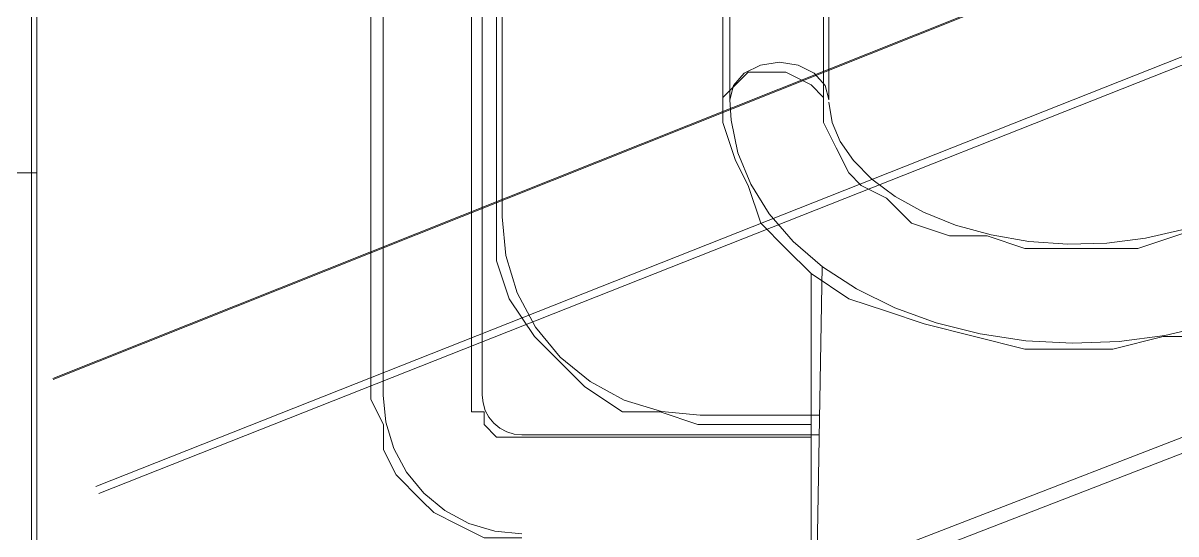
# Model space of a CAD drawing. Header units: millimetres. Extents: x 3 to 592, y 5 to 207.
# Drawn here: x 134.35 to 137.584, y 63.546 to 64.979 of the extents above; entities that cross this region are included whole.
import ezdxf

# ---------------------------------------------------------------- set-up
doc = ezdxf.new("R2010")
doc.units = ezdxf.units.MM

msp = doc.modelspace()

# ---------------------------------------------------------------- linework, layer by layer
at = {"color": 7, "lineweight": 0}
for points in [[(134.373056, 62.5475), (134.373056, 68.121389)], [(134.388013, 62.573676), (134.388013, 68.129221)], [(134.388013, 62.573676), (134.388013, 68.129221)], [(134.388013, 62.573676), (134.388013, 68.129221)], [(134.388013, 62.573676), (134.388013, 68.129221)], [(136.332454, 67.375476), (136.332454, 64.763509)], [(136.332454, 67.375476), (136.332454, 64.763509)], [(136.332454, 67.375476), (136.332454, 64.763509)], [(136.332454, 67.375476), (136.332454, 64.763509)], [(136.610231, 64.763579), (136.610231, 67.375546)], [(136.610231, 64.763579), (136.610231, 67.375546)], [(136.610231, 64.763579), (136.610231, 67.375546)], [(136.610231, 64.763579), (136.610231, 67.375546)], [(136.313333, 67.345278), (136.313333, 64.734722)], [(136.595556, 64.734722), (136.595556, 67.345278)], [(135.360234, 66.768133), (135.360234, 63.934622)], [(135.360234, 66.768133), (135.360234, 63.934622)], [(135.360234, 66.768133), (135.360234, 63.934622)], [(135.360234, 66.768133), (135.360234, 63.934622)], [(135.638011, 66.768133), (135.638011, 63.934622)], [(135.638011, 66.768133), (135.638011, 63.934622)], [(135.638011, 66.768133), (135.638011, 63.934622)], [(135.638011, 66.768133), (135.638011, 63.934622)], [(135.325556, 66.745556), (135.325556, 63.923333)], [(135.607778, 66.745556), (135.607778, 63.923333)], [(135.678333, 66.251667), (135.678333, 64.417222)], [(135.693573, 66.268106), (135.693573, 64.43472)], [(135.693573, 66.268106), (135.693573, 64.43472)], [(135.693573, 66.268106), (135.693573, 64.43472)], [(135.693573, 66.268106), (135.693573, 64.43472)], [(134.433642, 63.982024), (139.272045, 65.910178)], [(134.433642, 63.982024), (139.272045, 65.910178)], [(139.272892, 65.907532), (134.434522, 63.979391)], [(139.272892, 65.907532), (134.434522, 63.979391)], [(134.554171, 63.679231), (139.397352, 65.594865)], [(134.554171, 63.679231), (139.397352, 65.594865)], [(139.405395, 65.575039), (134.562081, 63.659353)], [(139.405395, 65.575039), (134.562081, 63.659353)], [(136.332454, 64.763615), (136.343037, 64.803831), (136.373023, 64.838051), (136.418179, 64.860629), (136.471448, 64.868742), (136.524365, 64.860629), (136.569521, 64.838051), (136.599507, 64.803831), (136.61009, 64.764673)], [(136.332454, 64.763615), (136.343037, 64.803831), (136.373023, 64.838051), (136.418179, 64.860629), (136.471448, 64.868742), (136.524365, 64.860629), (136.569521, 64.838051), (136.599507, 64.803831), (136.61009, 64.764673)], [(136.332454, 64.763615), (136.343037, 64.803831), (136.373023, 64.838051), (136.418179, 64.860629), (136.471448, 64.868742), (136.524365, 64.860629), (136.569521, 64.838051), (136.599507, 64.803831), (136.61009, 64.764673)], [(136.332454, 64.763615), (136.343037, 64.803831), (136.373023, 64.838051), (136.418179, 64.860629), (136.471448, 64.868742), (136.524365, 64.860629), (136.569521, 64.838051), (136.599507, 64.803831), (136.61009, 64.764673)], [(136.313333, 64.734722), (136.313333, 64.77), (136.348611, 64.805278), (136.383889, 64.840556), (136.454444, 64.840556), (136.489722, 64.840556), (136.560278, 64.805278), (136.595556, 64.77), (136.595556, 64.734722)], [(136.332454, 64.763579), (136.335982, 64.706077), (136.355032, 64.614707), (136.391015, 64.527218), (136.442873, 64.443963), (136.510254, 64.366352), (136.592098, 64.295443), (136.687701, 64.233002), (136.794946, 64.180085), (136.911362, 64.137752), (137.034834, 64.106707), (137.162893, 64.087657), (137.293421, 64.080602), (137.424301, 64.085541), (137.553065, 64.102827), (137.677596, 64.131754)], [(136.332454, 64.763579), (136.335982, 64.706077), (136.355032, 64.614707), (136.391015, 64.527218), (136.442873, 64.443963), (136.510254, 64.366352), (136.592098, 64.295443), (136.687701, 64.233002), (136.794946, 64.180085), (136.911362, 64.137752), (137.034834, 64.106707), (137.162893, 64.087657), (137.293421, 64.080602), (137.424301, 64.085541), (137.553065, 64.102827), (137.677596, 64.131754)], [(136.332454, 64.763579), (136.335982, 64.706077), (136.355032, 64.614707), (136.391015, 64.527218), (136.442873, 64.443963), (136.510254, 64.366352), (136.592098, 64.295443), (136.687701, 64.233002), (136.794946, 64.180085), (136.911362, 64.137752), (137.034834, 64.106707), (137.162893, 64.087657), (137.293421, 64.080602), (137.424301, 64.085541), (137.553065, 64.102827), (137.677596, 64.131754)], [(136.332454, 64.763579), (136.335982, 64.706077), (136.355032, 64.614707), (136.391015, 64.527218), (136.442873, 64.443963), (136.510254, 64.366352), (136.592098, 64.295443), (136.687701, 64.233002), (136.794946, 64.180085), (136.911362, 64.137752), (137.034834, 64.106707), (137.162893, 64.087657), (137.293421, 64.080602), (137.424301, 64.085541), (137.553065, 64.102827), (137.677596, 64.131754)], [(137.999117, 64.763579), (137.997706, 64.738179), (137.983948, 64.682793), (137.957137, 64.629524), (137.911981, 64.572374), (137.852714, 64.519457), (137.780042, 64.472185), (137.695376, 64.431263), (137.600831, 64.398807), (137.498173, 64.375171), (137.390576, 64.361413), (137.280509, 64.358591), (137.171148, 64.366352), (137.065314, 64.384343), (136.965831, 64.41186), (136.87552, 64.448196), (136.796498, 64.491941), (136.730528, 64.540624), (136.679023, 64.592835), (136.642334, 64.646104), (136.619403, 64.700079), (136.610231, 64.757229)], [(137.999117, 64.763579), (137.997706, 64.738179), (137.983948, 64.682793), (137.957137, 64.629524), (137.911981, 64.572374), (137.852714, 64.519457), (137.780042, 64.472185), (137.695376, 64.431263), (137.600831, 64.398807), (137.498173, 64.375171), (137.390576, 64.361413), (137.280509, 64.358591), (137.171148, 64.366352), (137.065314, 64.384343), (136.965831, 64.41186), (136.87552, 64.448196), (136.796498, 64.491941), (136.730528, 64.540624), (136.679023, 64.592835), (136.642334, 64.646104), (136.619403, 64.700079), (136.610231, 64.757229)], [(137.999117, 64.763579), (137.997706, 64.738179), (137.983948, 64.682793), (137.957137, 64.629524), (137.911981, 64.572374), (137.852714, 64.519457), (137.780042, 64.472185), (137.695376, 64.431263), (137.600831, 64.398807), (137.498173, 64.375171), (137.390576, 64.361413), (137.280509, 64.358591), (137.171148, 64.366352), (137.065314, 64.384343), (136.965831, 64.41186), (136.87552, 64.448196), (136.796498, 64.491941), (136.730528, 64.540624), (136.679023, 64.592835), (136.642334, 64.646104), (136.619403, 64.700079), (136.610231, 64.757229)], [(137.999117, 64.763579), (137.997706, 64.738179), (137.983948, 64.682793), (137.957137, 64.629524), (137.911981, 64.572374), (137.852714, 64.519457), (137.780042, 64.472185), (137.695376, 64.431263), (137.600831, 64.398807), (137.498173, 64.375171), (137.390576, 64.361413), (137.280509, 64.358591), (137.171148, 64.366352), (137.065314, 64.384343), (136.965831, 64.41186), (136.87552, 64.448196), (136.796498, 64.491941), (136.730528, 64.540624), (136.679023, 64.592835), (136.642334, 64.646104), (136.619403, 64.700079), (136.610231, 64.757229)], [(136.313333, 64.734722), (136.313333, 64.699444), (136.348611, 64.593611), (136.383889, 64.523056), (136.419167, 64.417222), (136.489722, 64.346667), (136.560278, 64.276111), (136.666111, 64.205556), (136.771944, 64.170278), (136.877778, 64.135), (137.018889, 64.099722), (137.16, 64.064444), (137.265833, 64.064444), (137.406944, 64.064444), (137.548056, 64.099722), (137.653889, 64.099722)], [(137.971389, 64.734722), (137.971389, 64.664167), (137.936111, 64.628889), (137.900833, 64.558333), (137.830278, 64.487778), (137.759722, 64.4525), (137.689167, 64.417222), (137.583333, 64.381944), (137.4775, 64.346667), (137.371667, 64.346667), (137.265833, 64.346667), (137.16, 64.346667), (137.054167, 64.381944), (136.948333, 64.381944), (136.8425, 64.417222), (136.771944, 64.487778), (136.701389, 64.523056), (136.666111, 64.558333), (136.630833, 64.628889), (136.595556, 64.699444), (136.595556, 64.734722)], [(134.913061, 62.776749), (139.771473, 64.655982)], [(134.913061, 62.776749), (139.771473, 64.655982)], [(139.787171, 64.617036), (134.928495, 62.737717)], [(139.787171, 64.617036), (134.928495, 62.737717)], [(133.738056, 64.558333), (134.373056, 64.558333)], [(133.748851, 64.558792), (134.388084, 64.558792)], [(133.748851, 64.558792), (134.388084, 64.558792)], [(133.748851, 64.558792), (134.388084, 64.558792)], [(133.748851, 64.558792), (134.388084, 64.558792)], [(135.693573, 64.434791), (135.704157, 64.326488), (135.735907, 64.222066), (135.787059, 64.12611), (135.856204, 64.041796), (135.940518, 63.973004), (136.036473, 63.921499), (136.140896, 63.889749), (136.249198, 63.879166)], [(135.693573, 64.434791), (135.704157, 64.326488), (135.735907, 64.222066), (135.787059, 64.12611), (135.856204, 64.041796), (135.940518, 63.973004), (136.036473, 63.921499), (136.140896, 63.889749), (136.249198, 63.879166)], [(135.693573, 64.434791), (135.704157, 64.326488), (135.735907, 64.222066), (135.787059, 64.12611), (135.856204, 64.041796), (135.940518, 63.973004), (136.036473, 63.921499), (136.140896, 63.889749), (136.249198, 63.879166)], [(135.693573, 64.434791), (135.704157, 64.326488), (135.735907, 64.222066), (135.787059, 64.12611), (135.856204, 64.041796), (135.940518, 63.973004), (136.036473, 63.921499), (136.140896, 63.889749), (136.249198, 63.879166)], [(135.678333, 64.417222), (135.678333, 64.311389), (135.713611, 64.205556), (135.784167, 64.099722), (135.854722, 64.029167), (135.925278, 63.958611), (136.031111, 63.888056), (136.136944, 63.888056), (136.242778, 63.852778)], [(136.560278, 64.276111), (136.560278, 62.582778)], [(136.59164, 64.296114), (136.561654, 62.58373)], [(136.59164, 64.296114), (136.561654, 62.58373)], [(136.59164, 64.296114), (136.561654, 62.58373)], [(136.59164, 64.296114), (136.561654, 62.58373)], [(135.325556, 63.923333), (135.360833, 63.852778), (135.360833, 63.782222), (135.396111, 63.711667), (135.466667, 63.641111), (135.501944, 63.605833), (135.5725, 63.570556), (135.643056, 63.535278), (135.748889, 63.535278)], [(135.360234, 63.934799), (135.367642, 63.858951), (135.389867, 63.785926), (135.42585, 63.718899), (135.474181, 63.659985), (135.533095, 63.611301), (135.600475, 63.575671), (135.673148, 63.553446), (135.748995, 63.546037)], [(135.360234, 63.934799), (135.367642, 63.858951), (135.389867, 63.785926), (135.42585, 63.718899), (135.474181, 63.659985), (135.533095, 63.611301), (135.600475, 63.575671), (135.673148, 63.553446), (135.748995, 63.546037)], [(135.360234, 63.934799), (135.367642, 63.858951), (135.389867, 63.785926), (135.42585, 63.718899), (135.474181, 63.659985), (135.533095, 63.611301), (135.600475, 63.575671), (135.673148, 63.553446), (135.748995, 63.546037)], [(135.360234, 63.934799), (135.367642, 63.858951), (135.389867, 63.785926), (135.42585, 63.718899), (135.474181, 63.659985), (135.533095, 63.611301), (135.600475, 63.575671), (135.673148, 63.553446), (135.748995, 63.546037)], [(135.607778, 63.923333), (135.607778, 63.888056), (135.643056, 63.888056), (135.643056, 63.852778), (135.678333, 63.8175), (135.713611, 63.8175), (135.748889, 63.8175)], [(135.638011, 63.934799), (135.640128, 63.913279), (135.646477, 63.892112), (135.656708, 63.873063), (135.670466, 63.856129), (135.6874, 63.842371), (135.70645, 63.83214), (135.727616, 63.82579), (135.749136, 63.823674)], [(135.638011, 63.934799), (135.640128, 63.913279), (135.646477, 63.892112), (135.656708, 63.873063), (135.670466, 63.856129), (135.6874, 63.842371), (135.70645, 63.83214), (135.727616, 63.82579), (135.749136, 63.823674)], [(135.638011, 63.934799), (135.640128, 63.913279), (135.646477, 63.892112), (135.656708, 63.873063), (135.670466, 63.856129), (135.6874, 63.842371), (135.70645, 63.83214), (135.727616, 63.82579), (135.749136, 63.823674)], [(135.638011, 63.934799), (135.640128, 63.913279), (135.646477, 63.892112), (135.656708, 63.873063), (135.670466, 63.856129), (135.6874, 63.842371), (135.70645, 63.83214), (135.727616, 63.82579), (135.749136, 63.823674)], [(136.249128, 63.879236), (136.584267, 63.879236)], [(136.249128, 63.879236), (136.584267, 63.879236)], [(136.249128, 63.879236), (136.584267, 63.879236)], [(136.249128, 63.879236), (136.584267, 63.879236)], [(136.242778, 63.852778), (136.560278, 63.852778)], [(135.748889, 63.8175), (136.560278, 63.8175)], [(135.749136, 63.823674), (136.583455, 63.823674)], [(135.749136, 63.823674), (136.583455, 63.823674)], [(135.749136, 63.823674), (136.583455, 63.823674)], [(135.749136, 63.823674), (136.583455, 63.823674)]]:
    msp.add_lwpolyline(points, dxfattribs=at)

doc.saveas('drawing.dxf')
